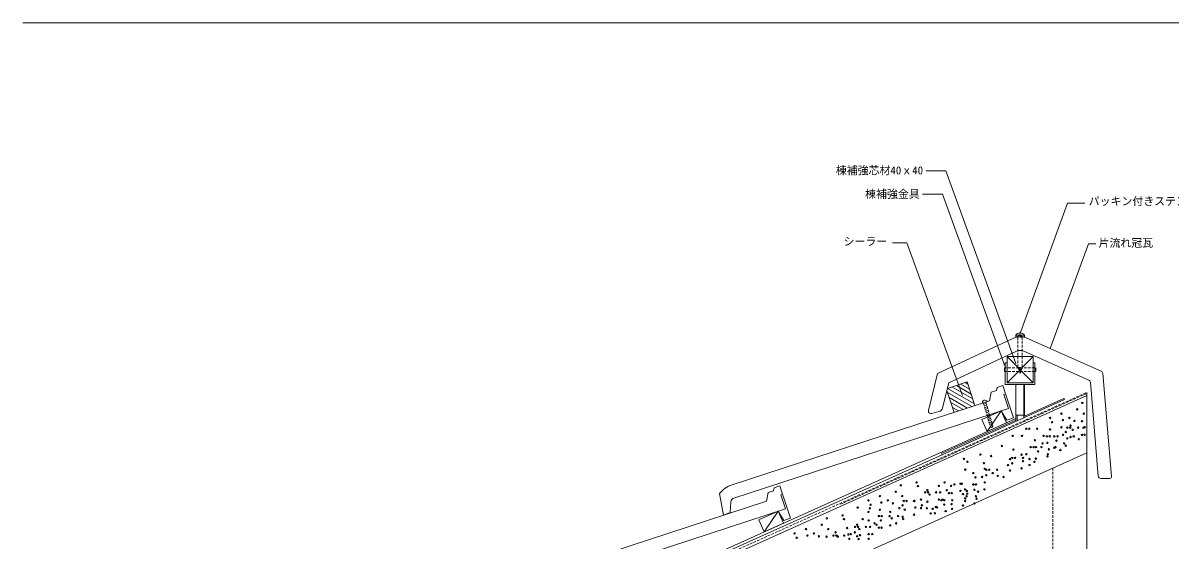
# Model space of a CAD drawing. Units: millimetres, scale not verified. Extents: x -198 to 202, y -140 to 130.
# Drawn here: x -197.6 to 65.1, y 11.6 to 130 of the extents above; entities that cross this region are included whole.
import ezdxf
from ezdxf.enums import TextEntityAlignment as Align

# ---------------------------------------------------------------- set-up
doc = ezdxf.new("R2010")
doc.units = ezdxf.units.MM
doc.header["$LTSCALE"] = 0.5
doc.linetypes.add('DASHED1', pattern=[1.8, 1.2, -0.6])
for name, color, linetype, lineweight in [('0-0', 5, 'Continuous', 18), ('1-0', 7, 'Continuous', 18), ('1-1', 7, 'Continuous', 18), ('1-2', 3, 'Continuous', 18), ('1-3', 7, 'Continuous', 18), ('1-4', 7, 'Continuous', 18), ('1-5', 7, 'Continuous', 18), ('1-6', 3, 'Continuous', 18), ('1-7', 7, 'Continuous', 18)]:
    doc.layers.add(name, color=color, linetype=linetype, lineweight=lineweight)
doc.styles.add('ＭＳ ゴシック', font='')
doc.styles.get('ＭＳ ゴシック').set_extended_font_data('MS Gothic')

msp = doc.modelspace()

# ---------------------------------------------------------------- linework, layer by layer
at = {"layer": '0-0'}
msp.add_line((-197.5676, 130.0135), (202.4324, 130.0135), dxfattribs=at)
at = {"layer": '1-0'}
for p, q in [((14.1492, 46.3283), (18.6734, 47.8086)), ((17.2179, 47.3324), (19.2024, 46.1866)), ((18.2392, 47.6665), (18.8312, 47.3247)), ((18.6734, 47.8086), (20.4436, 42.381)), ((-146.7854, -42.0325), (46.0505, 44.7437)), ((14.0402, 45.889), (15.6901, 40.8306)), ((14.1542, 46.33), (20.316, 42.7724)), ((14.2078, 45.3752), (19.7729, 42.1622)), ((15.1754, 46.6641), (19.9448, 43.9105)), ((16.1967, 46.9982), (19.5736, 45.0486)), ((46.0505, 45.4016), (46.0505, 44.7437)), ((46.0505, 44.7437), (46.0505, -71.2812)), ((14.579, 44.2372), (18.7505, 41.8288)), ((14.9502, 43.0991), (17.7281, 41.4953)), ((15.3214, 41.961), (16.7056, 41.1618)), ((35.3837, 41.2595), (35.3837, 41.2595)), ((35.3837, 41.2595), (35.3837, 41.2595)), ((-146.7854, -40.0586), (21.3837, 35.6175)), ((-146.7854, -40.7166), (21.3837, 34.9595)), ((-141.861, -52.9756), (46.0505, 31.5846))]:
    msp.add_line(p, q, dxfattribs=at)
at = {"layer": '1-0', "linetype": 'DASHED1'}
for p, q in [((-146.7854, -41.3745), (46.0505, 45.4016)), ((46.0505, 45.1834), (-10.3355, 19.8098)), ((38.3114, 28.1021), (38.3114, -71.2812))]:
    msp.add_line(p, q, dxfattribs=at)
at = {"layer": '1-1'}
for p, q in [((23.2829, 36.4722), (26.4291, 41.1777)), ((-27.7846, 13.4917), (-24.6385, 18.1972))]:
    msp.add_line(p, q, dxfattribs=at)
for points in [[(23.2829, 36.4722), (22.0519, 39.2079), (26.4291, 41.1777), (27.6602, 38.4419)], [(-27.7846, 13.4917), (-29.0157, 16.2275), (-24.6385, 18.1972), (-23.4074, 15.4615)]]:
    msp.add_lwpolyline(points, close=True, dxfattribs=at)
at = {"layer": '1-2'}
for p, q in [((24.1801, 45.493), (23.7876, 43.4717)), ((24.1801, 45.493), (25.3936, 45.8888)), ((25.5152, 46.5596), (25.3936, 45.8888)), ((25.5152, 46.5596), (26.8462, 46.9937)), ((26.8462, 46.9937), (27.4664, 45.0923)), ((27.0861, 44.9682), (27.4664, 45.0923)), ((27.0861, 44.9682), (28.1403, 41.7358)), ((-34.7494, 21.2237), (28.1403, 41.7358)), ((-25.5524, 23.5791), (-24.2214, 24.0133)), ((-24.2214, 24.0133), (-23.6012, 22.1118)), ((-37.0988, 17.3019), (-38.0714, 22.2439)), ((-26.8875, 22.5126), (-27.28, 20.4912)), ((-26.8875, 22.5126), (-25.674, 22.9084)), ((-25.5524, 23.5791), (-25.674, 22.9084)), ((-23.9815, 21.9878), (-23.6012, 22.1118)), ((-23.9815, 21.9878), (-22.9273, 18.7554)), ((-86.2241, 1.2661), (-27.28, 20.4912)), ((-85.817, -1.7567), (-22.9273, 18.7554)), ((-35.4362, 20.3515), (-35.6256, 17.9452)), ((-37.0988, 17.3019), (-35.6256, 17.9452))]:
    msp.add_line(p, q, dxfattribs=at)
at = {"layer": '1-2', "color": 7}
for p, q in [((26.8462, 46.9937), (27.4664, 45.0923)), ((27.4664, 45.0923), (29.2648, 39.5781)), ((-24.2214, 24.0133), (-23.6012, 22.1118)), ((-23.6012, 22.1118), (-21.8028, 16.5977))]:
    msp.add_line(p, q, dxfattribs=at)
at = {"layer": '1-2'}
msp.add_lwpolyline([(-35.1565, 24.2465), (14.8776, 40.5656), (14.9404, 40.5861), (23.7876, 43.4717)], dxfattribs=at)
at = {"layer": '1-2', "color": 7}
for points in [[(26.4291, 41.1777), (27.7437, 39.082), (29.2648, 39.5781)], [(-24.6385, 18.1972), (-23.3239, 16.1016), (-21.8028, 16.5977)]]:
    msp.add_lwpolyline(points, dxfattribs=at)
at = {"layer": '1-2'}
for centre, radius, start, end in [((-33.361, 18.5103), 6.0106, 107.38016, 141.5983), ((-34.4393, 20.273), 1, 108.06419, 175.49896)]:
    msp.add_arc(centre, radius, start, end, dxfattribs=at)
at = {"layer": '1-3'}
msp.add_line((21.3837, 35.6175), (29.8166, 39.4123), dxfattribs=at)
at = {"layer": '1-4'}
for p, q in [((13.0042, 90.8463), (8.4645, 90.8463)), ((27.3988, 51.2973), (13.0042, 90.8463)), ((40.844, 44.038), (40.9671, 43.7644))]:
    msp.add_line(p, q, dxfattribs=at)
for points in [[(29.8522, 52.0195), (13.796, 96.1335), (9.2871, 96.1335)], [(30.6646, 58.535), (41.6579, 88.7388), (45.6579, 88.7388)], [(17.5954, 44.6983), (4.882, 79.6282), (1.5546, 79.6282)]]:
    msp.add_lwpolyline(points, dxfattribs=at)
at = {"layer": '1-5'}
for p, q in [((37.7146, 55.443), (46.4402, 79.4163)), ((46.4402, 79.4163), (48.1331, 79.4163)), ((29.7988, 58.5063), (31.7988, 58.5063)), ((29.7988, 58.0581), (29.7988, 58.5063)), ((30.672, 59.0393), (30.9385, 59.0393)), ((31.7988, 58.0581), (31.7988, 58.5063)), ((27.7988, 53.6284), (33.7988, 47.6284)), ((33.7988, 53.6284), (27.7988, 47.6284)), ((27.1988, 51.0284), (27.1988, 50.2284)), ((27.3988, 52.2126), (27.8175, 52.2126)), ((27.3988, 47.2209), (27.3988, 52.2126)), ((27.3988, 51.0284), (27.3988, 50.2284)), ((34.3988, 51.0284), (34.3988, 50.2284)), ((34.1988, 47.2284), (27.3988, 47.2284)), ((29.8166, 47.2284), (29.8166, 39.0757)), ((31.6166, 47.2284), (31.6166, 39.5567)), ((31.8166, 47.2284), (31.8166, 39.9757)), ((22.4947, 43.0019), (22.4974, 42.9926)), ((31.8166, 39.9757), (40.844, 44.038)), ((31.8166, 39.6467), (40.9671, 43.7644)), ((31.6166, 40.2146), (29.8166, 40.2146)), ((30.1166, 40.2146), (30.1166, 38.8817)), ((12.8166, 31.4257), (29.8166, 39.0757))]:
    msp.add_line(p, q, dxfattribs=at)
at = {"layer": '1-5', "linetype": 'DASHED1'}
for p, q in [((29.7988, 58.0581), (31.7988, 58.0581)), ((30.2988, 58.091), (30.2988, 51.1368)), ((31.2988, 58.091), (31.2988, 51.1284)), ((27.1988, 51.0284), (34.3988, 51.0284)), ((27.1988, 50.2284), (34.3988, 50.2284)), ((30.2988, 51.1368), (31.3072, 51.1368)), ((22.398, 42.9786), (24.0036, 37.4536)), ((22.4818, 42.6903), (23.0514, 42.8802)), ((22.6083, 42.3108), (23.1631, 42.4958)), ((22.7348, 41.9313), (23.2748, 42.1113)), ((22.9687, 43.1647), (24.5797, 37.621)), ((22.8169, 41.5371), (23.4309, 41.7417)), ((22.9286, 41.1527), (23.4982, 41.3426)), ((23.0403, 40.7683), (23.6099, 40.9581)), ((23.152, 40.3839), (23.7217, 40.5737)), ((23.2637, 39.9995), (23.8334, 40.1893)), ((23.3754, 39.6151), (23.9451, 39.8049)), ((23.4871, 39.2307), (24.0568, 39.4205)), ((23.5989, 38.8463), (24.1685, 39.0361)), ((23.7106, 38.4619), (24.2802, 38.6517)), ((23.8223, 38.0775), (24.3919, 38.2673)), ((23.934, 37.6931), (24.5036, 37.8829))]:
    msp.add_line(p, q, dxfattribs=at)
at = {"layer": '1-5'}
msp.add_lwpolyline([(27.7988, 47.6284), (27.7988, 53.6284), (33.7988, 53.6284), (33.7988, 47.6284)], close=True, dxfattribs=at)
at = {"layer": '1-5', "linetype": 'DASHED1'}
msp.add_lwpolyline([(30.2905, 51.1368), (30.7988, 49.7284), (31.2988, 51.1284)], dxfattribs=at)
at = {"layer": '1-5'}
for points in [[(33.7988, 52.2126), (34.1988, 52.2126), (34.1988, 47.2209)], [(12.8166, 31.4257), (12.9397, 31.1521), (31.8166, 39.6467)], [(24.0036, 37.4536), (24.3129, 37.4013), (24.5797, 37.621)]]:
    msp.add_lwpolyline(points, dxfattribs=at)
for centre, radius, start, end in [((30.7988, 57.853), 1.1945, 33.15562, 146.84438), ((22.7136, 43.0652), 0.5657, 23.47547, 192.65291)]:
    msp.add_arc(centre, radius, start, end, dxfattribs=at)
at = {"layer": '1-6'}
for p, q in [((29.9739, 58.1326), (11.8988, 49.7167)), ((49.3746, 50.2608), (31.6304, 58.1471)), ((30.0028, 54.8368), (14.4653, 47.6024)), ((46.5352, 48.2398), (31.6593, 54.8513)), ((9.8109, 41.3003), (11.8988, 49.7167)), ((13.0459, 41.881), (14.4653, 47.6024)), ((46.8893, 47.7422), (48.7096, 26.266)), ((49.7288, 49.7631), (51.7301, 26.1504)), ((10.5466, 40.5757), (12.188, 41.0098)), ((51.3316, 25.7167), (49.3074, 25.7167))]:
    msp.add_line(p, q, dxfattribs=at)
for centre, radius, start, end in [((30.8181, 56.3195), 2, 66.03751, 114.96709), ((30.847, 53.0237), 2, 66.03751, 114.96709), ((49.1309, 49.7125), 0.6, 4.84462, 66.03751), ((46.2915, 47.6915), 0.6, 4.84462, 66.03751), ((10.3933, 41.1558), 0.6, 166.06742, 284.81195), ((11.8812, 42.1699), 1.2, 284.81195, 346.06742), ((49.3074, 26.3167), 0.6, 184.84462, 270), ((51.3316, 26.1167), 0.4, 270, 4.84462)]:
    msp.add_arc(centre, radius, start, end, dxfattribs=at)
at = {"layer": '1-7'}
for centre in [(45.0406, 43.0142), (37.6446, 39.5628), (40.2743, 40.5489), (42.0822, 39.5628), (43.8901, 41.535), (45.3693, 40.5489), (32.221, 37.0975), (32.8784, 37.0975), (34.6863, 37.0975), (37.6446, 36.9331), (38.1377, 38.5766), (40.2743, 37.4262), (40.603, 39.0697), (41.6189, 37.3448), (42.2763, 37.3448), (42.3436, 37.8316), (42.8367, 36.8455), (43.2327, 38.9053), (44.0842, 37.3448), (44.9732, 38.8177), (45.302, 37.3385), (45.579, 37.4324), (29.0983, 35.4539), (31.2349, 35.4539), (34.1932, 34.4678), (36.1655, 35.4539), (36.9199, 35.3663), (37.5773, 35.3663), (38.6339, 35.3584), (39.127, 34.3723), (39.3852, 35.3663), (40.6328, 35.7012), (41.2636, 36.3446), (41.5923, 34.8654), (42.3436, 35.2019), (43.0715, 35.3584), (44.2219, 34.701), (44.9732, 35.695), (45.5634, 35.7012), (26.633, 33.153), (29.2626, 32.3312), (33.2102, 32.8932), (33.8677, 32.8932), (34.4296, 32.8853), (34.9226, 31.8992), (35.6755, 32.8932), (35.9338, 33.7227), (37.0592, 33.8714), (37.3879, 32.3923), (38.6339, 32.7288), (38.8671, 32.8853), (40.0176, 32.2279), (40.8644, 33.7227), (41.2636, 33.2219), (17.9222, 30.1946), (18.744, 29.5372), (21.7024, 31.1807), (22.5241, 29.2085), (24.1677, 30.852), (28.0198, 28.7765), (28.4941, 30.1649), (28.9871, 29.1787), (29.0059, 30.42), (29.6633, 30.42), (31.1237, 31.151), (31.4524, 29.6718), (31.4712, 30.42), (32.2241, 31.2496), (32.9316, 30.1649), (32.9504, 28.7765), (34.0821, 29.5074), (34.4296, 30.2557), (37.0592, 30.7487), (37.1547, 31.2496), (18.2509, 27.7293), (20.0854, 26.9498), (22.7151, 27.9359), (23.0438, 26.4568), (23.0704, 27.6996), (23.7278, 27.6996), (24.523, 26.9498), (25.5357, 27.6996), (25.6734, 26.2924), (28.4941, 27.5352), (31.1237, 28.0283), (3.4622, 24.1375), (7.0779, 24.7949), (7.4067, 23.9731), (12.187, 24.0044), (13.4877, 24.7949), (14.9966, 24.0107), (15.7605, 24.3503), (17.1271, 24.4845), (17.462, 24.5037), (20.0854, 24.3202), (20.0916, 24.3394), (20.5785, 25.9637), (20.6911, 24.3503), (22.0843, 26.056), (22.7151, 24.8132), (27.0149, 26.056), (-1.3041, 21.6721), (2.3117, 22.6583), (3.7909, 21.6721), (8.0938, 20.8879), (9.0799, 22.5315), (9.5573, 23.0183), (9.7373, 22.5315), (10.0504, 22.0322), (11.5452, 22.5315), (12.187, 20.8817), (12.5157, 22.5252), (13.0244, 20.8879), (13.9949, 23.0183), (14.5036, 22.3671), (15.1453, 22.3609), (17.1332, 22.8602), (17.7209, 22.135), (18.203, 23.19), (18.2139, 21.1489), (18.5426, 21.6419), (18.6062, 22.841), (18.696, 22.2039), (20.3505, 23.1211), (20.6792, 21.642), (20.8326, 21.0534), (21.1613, 22.697), (22.6405, 23.19), (-6.399, 19.0425), (-3.9337, 20.686), (-3.605, 18.8781), (-3.4407, 19.6999), (-1.3041, 18.5494), (-0.9754, 20.193), (0.5038, 20.686), (1.6543, 20.0286), (3.1475, 18.9094), (3.8691, 19.5559), (4.1337, 20.553), (4.3622, 18.5698), (4.7911, 20.553), (6.4988, 20.542), (6.599, 20.553), (6.8275, 19.0628), (8.0781, 18.9094), (8.3067, 19.5559), (9.4571, 18.8985), (9.5573, 20.3886), (10.7836, 18.7384), (11.4754, 19.1767), (11.7932, 19.0812), (12.7793, 20.7247), (13.4132, 19.7245), (13.4367, 20.7247), (13.742, 18.2453), (15.0912, 19.834), (15.2211, 18.7384), (15.2446, 20.7247), (17.7209, 19.5054), (18.203, 20.5604), (20.3505, 19.9984), (-13.4663, 16.5772), (-9.8505, 17.2346), (-9.5218, 16.4128), (-5.2486, 16.4128), (-3.9337, 18.0564), (-3.8884, 16.0904), (-1.5718, 17.0828), (-1.5545, 17.0906), (-1.0787, 16.0966), (-0.8971, 17.0906), (0.9108, 17.0906), (1.0579, 18.0689), (1.3866, 16.5897), (2.8658, 17.0828), (3.8691, 16.9262), (4.0163, 16.4253), (6.4988, 17.4193), (10.325, 17.6975), (11.2767, 17.7523), (-20.8622, 13.1258), (-18.2325, 14.1119), (-16.4246, 13.1258), (-14.6167, 15.098), (-13.1375, 14.1119), (-11.4643, 13.3731), (-8.8346, 14.3592), (-7.9815, 12.9739), (-7.0267, 13.3731), (-6.9954, 14.6175), (-6.518, 15.1043), (-6.338, 14.6175), (-6.025, 14.1181), (-4.5301, 14.6175), (-3.5597, 14.6112), (-3.0509, 12.9739), (-2.5407, 15.447), (-2.0805, 15.1043), (-1.5718, 14.4531), (-0.93, 14.4468), (1.0579, 14.9462), (2.3899, 15.447), (-20.3691, 12.1396), (-17.9038, 12.6327), (-15.2741, 12.4683), (-13.5336, 12.3807), (-11.9417, 12.639), (-11.2843, 12.639), (-10.9712, 12.3869), (-9.4764, 12.639), (-8.5059, 12.88), (-8.3423, 11.8903), (-6.518, 12.4746), (-6.1947, 11.8214), (-5.8763, 12.7156), (-3.9048, 11.8903), (-3.8884, 12.9677)]:
    msp.add_circle(centre, 0.1644, dxfattribs=at)

# ---------------------------------------------------------------- texts
at = {"layer": '1-4', "style": 'ＭＳ ゴシック'}
for s, p in [('棟補強芯材40ｘ40', (-11.4067, 94.7948)), ('棟補強金具', (-4.6954, 89.3656)), ('パッキン付きステンレスネジ', (46.5063, 87.7204)), ('シーラー', (-9.6328, 78.5073)), ('片流れ冠瓦', (48.7721, 78.1782))]:
    msp.add_text(s, height=1.833, dxfattribs=at).set_placement(p, align=Align.BOTTOM_LEFT)

doc.saveas('drawing.dxf')
